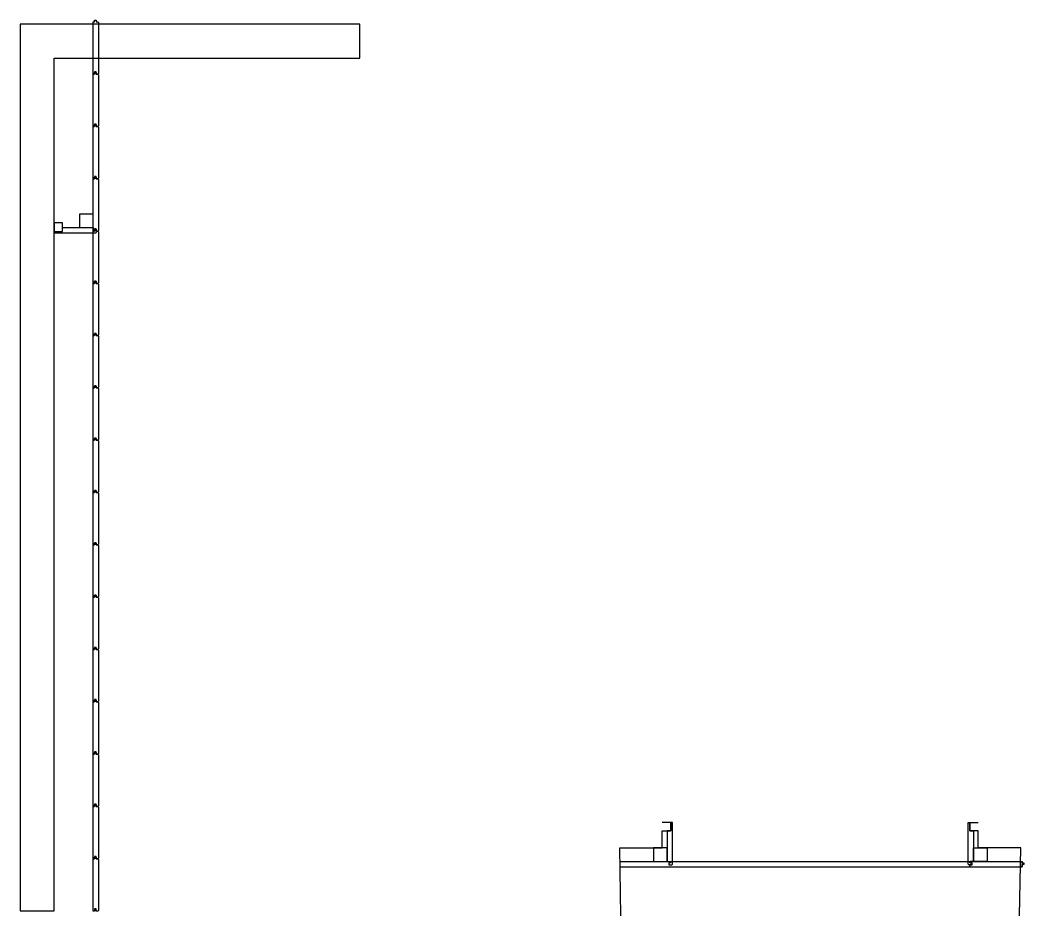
# Model space of a CAD drawing. Header units: inches. Extents: x -100 to 6698, y -3666 to 2622.
# Drawn here: x -100 to 2855, y -15 to 2622 of the extents above; entities that cross this region are included whole.
import ezdxf

# ---------------------------------------------------------------- set-up
doc = ezdxf.new("R2010")
doc.units = ezdxf.units.IN
doc.header["$MEASUREMENT"] = 0
doc.layers.get('0').update_dxf_attribs({"color": 24})
doc.layers.add('Iroko', color=34, linetype='Continuous')
doc.layers.add('Pino', color=41, linetype='Continuous')

msp = doc.modelspace()

# ---------------------------------------------------------------- linework, layer by layer
for points in [[(-100, 2510), (-100, 0), (0, 0), (0, 2510), (900, 2510), (900, 2610), (-100, 2610)], [(0, 2000), (25, 2000), (25, 2025), (0, 2025)]]:
    msp.add_lwpolyline(points, close=True)
for points in [[(1668.5, -15.1), (1665.3, 184.9), (1790.3, 184.9), (1790.3, 234.9), (1815.3, 234.9), (1815.3, 259.9), (1790.3, 259.9)], [(2842.1, -15.1), (2845.3, 184.9), (2720.3, 184.9), (2720.3, 234.9), (2695.3, 234.9), (2695.3, 259.9), (2720.3, 259.9)]]:
    msp.add_lwpolyline(points)
at = {"layer": 'Iroko'}
msp.add_line((115.2, 1847), (119.2, 1847), dxfattribs=at)
for points in [[(129.2, 2617), (131.2, 2615), (131.2, 2465), (129.2, 2463), (124.2, 2463), (124.2, 2469.5), (119.2, 2469.5), (119.2, 2463), (115.2, 2463), (115.2, 2617), (119.2, 2617), (119.2, 2622), (124.2, 2622), (124.2, 2617)], [(129.2, 2463), (131.2, 2461), (131.2, 2311), (129.2, 2309), (124.2, 2309), (124.2, 2315.5), (119.2, 2315.5), (119.2, 2309), (115.2, 2309), (115.2, 2463), (119.2, 2463), (119.2, 2468), (124.2, 2468), (124.2, 2463)], [(129.2, 2309), (131.2, 2307), (131.2, 2157), (129.2, 2155), (124.2, 2155), (124.2, 2161.5), (119.2, 2161.5), (119.2, 2155), (115.2, 2155), (115.2, 2309), (119.2, 2309), (119.2, 2314), (124.2, 2314), (124.2, 2309)], [(129.2, 2155), (131.2, 2153), (131.2, 2003), (129.2, 2001), (124.2, 2001), (124.2, 2007.5), (119.2, 2007.5), (119.2, 2001), (115.2, 2001), (115.2, 2155), (119.2, 2155), (119.2, 2160), (124.2, 2160), (124.2, 2155)], [(129.2, 2001), (131.2, 1999), (131.2, 1849), (129.2, 1847), (124.2, 1847), (124.2, 1853.5), (119.2, 1853.5), (119.2, 1847), (115.2, 1847), (115.2, 2001), (119.2, 2001), (119.2, 2006), (124.2, 2006), (124.2, 2001)], [(129.2, 1847), (131.2, 1845), (131.2, 1695), (129.2, 1693), (124.2, 1693), (124.2, 1699.5), (119.2, 1699.5), (119.2, 1693), (115.2, 1693), (115.2, 1847), (119.2, 1847), (119.2, 1852), (124.2, 1852), (124.2, 1847)], [(129.2, 1693), (131.2, 1691), (131.2, 1541), (129.2, 1539), (124.2, 1539), (124.2, 1545.5), (119.2, 1545.5), (119.2, 1539), (115.2, 1539), (115.2, 1693), (119.2, 1693), (119.2, 1698), (124.2, 1698), (124.2, 1693)], [(129.2, 1539), (131.2, 1537), (131.2, 1387), (129.2, 1385), (124.2, 1385), (124.2, 1391.5), (119.2, 1391.5), (119.2, 1385), (115.2, 1385), (115.2, 1539), (119.2, 1539), (119.2, 1544), (124.2, 1544), (124.2, 1539)], [(129.2, 1385), (131.2, 1383), (131.2, 1233), (129.2, 1231), (124.2, 1231), (124.2, 1237.5), (119.2, 1237.5), (119.2, 1231), (115.2, 1231), (115.2, 1385), (119.2, 1385), (119.2, 1390), (124.2, 1390), (124.2, 1385)], [(129.2, 1231), (131.2, 1229), (131.2, 1079), (129.2, 1077), (124.2, 1077), (124.2, 1083.5), (119.2, 1083.5), (119.2, 1077), (115.2, 1077), (115.2, 1231), (119.2, 1231), (119.2, 1236), (124.2, 1236), (124.2, 1231)], [(129.2, 1077), (131.2, 1075), (131.2, 925), (129.2, 923), (124.2, 923), (124.2, 929.5), (119.2, 929.5), (119.2, 923), (115.2, 923), (115.2, 1077), (119.2, 1077), (119.2, 1082), (124.2, 1082), (124.2, 1077)], [(129.2, 923), (131.2, 921), (131.2, 771), (129.2, 769), (124.2, 769), (124.2, 775.5), (119.2, 775.5), (119.2, 769), (115.2, 769), (115.2, 923), (119.2, 923), (119.2, 928), (124.2, 928), (124.2, 923)], [(129.2, 769), (131.2, 767), (131.2, 617), (129.2, 615), (124.2, 615), (124.2, 621.5), (119.2, 621.5), (119.2, 615), (115.2, 615), (115.2, 769), (119.2, 769), (119.2, 774), (124.2, 774), (124.2, 769)], [(129.2, 615), (131.2, 613), (131.2, 463), (129.2, 461), (124.2, 461), (124.2, 467.5), (119.2, 467.5), (119.2, 461), (115.2, 461), (115.2, 615), (119.2, 615), (119.2, 620), (124.2, 620), (124.2, 615)], [(129.2, 461), (131.2, 459), (131.2, 309), (129.2, 307), (124.2, 307), (124.2, 313.5), (119.2, 313.5), (119.2, 307), (115.2, 307), (115.2, 461), (119.2, 461), (119.2, 466), (124.2, 466), (124.2, 461)], [(129.2, 307), (131.2, 305), (131.2, 155), (129.2, 153), (124.2, 153), (124.2, 159.5), (119.2, 159.5), (119.2, 153), (115.2, 153), (115.2, 307), (119.2, 307), (119.2, 312), (124.2, 312), (124.2, 307)], [(129.2, 153), (131.2, 151), (131.2, 1), (129.2, -1), (124.2, -1), (124.2, 5.5), (119.2, 5.5), (119.2, -1), (115.2, -1), (115.2, 153), (119.2, 153), (119.2, 158), (124.2, 158), (124.2, 153)], [(1666, 144.9), (2844.4, 144.9), (2844.4, 128.9), (1666.2, 128.9)], [(2849.7, 130.9), (2847.7, 128.9), (2697.7, 128.9), (2695.7, 130.9), (2695.7, 135.7), (2702.2, 135.7), (2702.2, 140.7), (2695.7, 140.7), (2695.7, 144.9), (2849.7, 144.9), (2849.7, 140.9), (2854.7, 140.9), (2854.7, 135.9), (2849.7, 135.9)]]:
    msp.add_lwpolyline(points, close=True, dxfattribs=at)
for points in [[(115, 2011), (115, 2001), (119.2, 2001), (119.2, 2006), (124.2, 2006), (124.2, 1997), (122.2, 1995), (0, 1995), (0, 2000), (25, 2000), (25, 2011), (115.2, 2011)], [(1804.3, 144.9), (1814.4, 144.9), (1814.4, 140.7), (1809.4, 140.7), (1809.4, 135.7), (1818.3, 135.7), (1820.3, 137.7), (1820.3, 259.9), (1815.3, 259.9), (1815.3, 234.9), (1804.3, 234.9), (1804.3, 144.7)], [(2706.3, 144.9), (2696.2, 144.9), (2696.2, 140.7), (2701.2, 140.7), (2701.2, 135.7), (2692.3, 135.7), (2690.3, 137.7), (2690.3, 259.9), (2695.3, 259.9), (2695.3, 234.9), (2706.3, 234.9), (2706.3, 144.7)]]:
    msp.add_lwpolyline(points, dxfattribs=at)
at = {"layer": 'Pino'}
for points in [[(115, 2051), (75, 2051), (75, 2011), (115, 2011)], [(1804.3, 184.9), (1764.3, 184.9), (1764.3, 144.9), (1804.3, 144.9)], [(2706.3, 184.9), (2746.3, 184.9), (2746.3, 144.9), (2706.3, 144.9)]]:
    msp.add_lwpolyline(points, close=True, dxfattribs=at)

doc.saveas('drawing.dxf')
